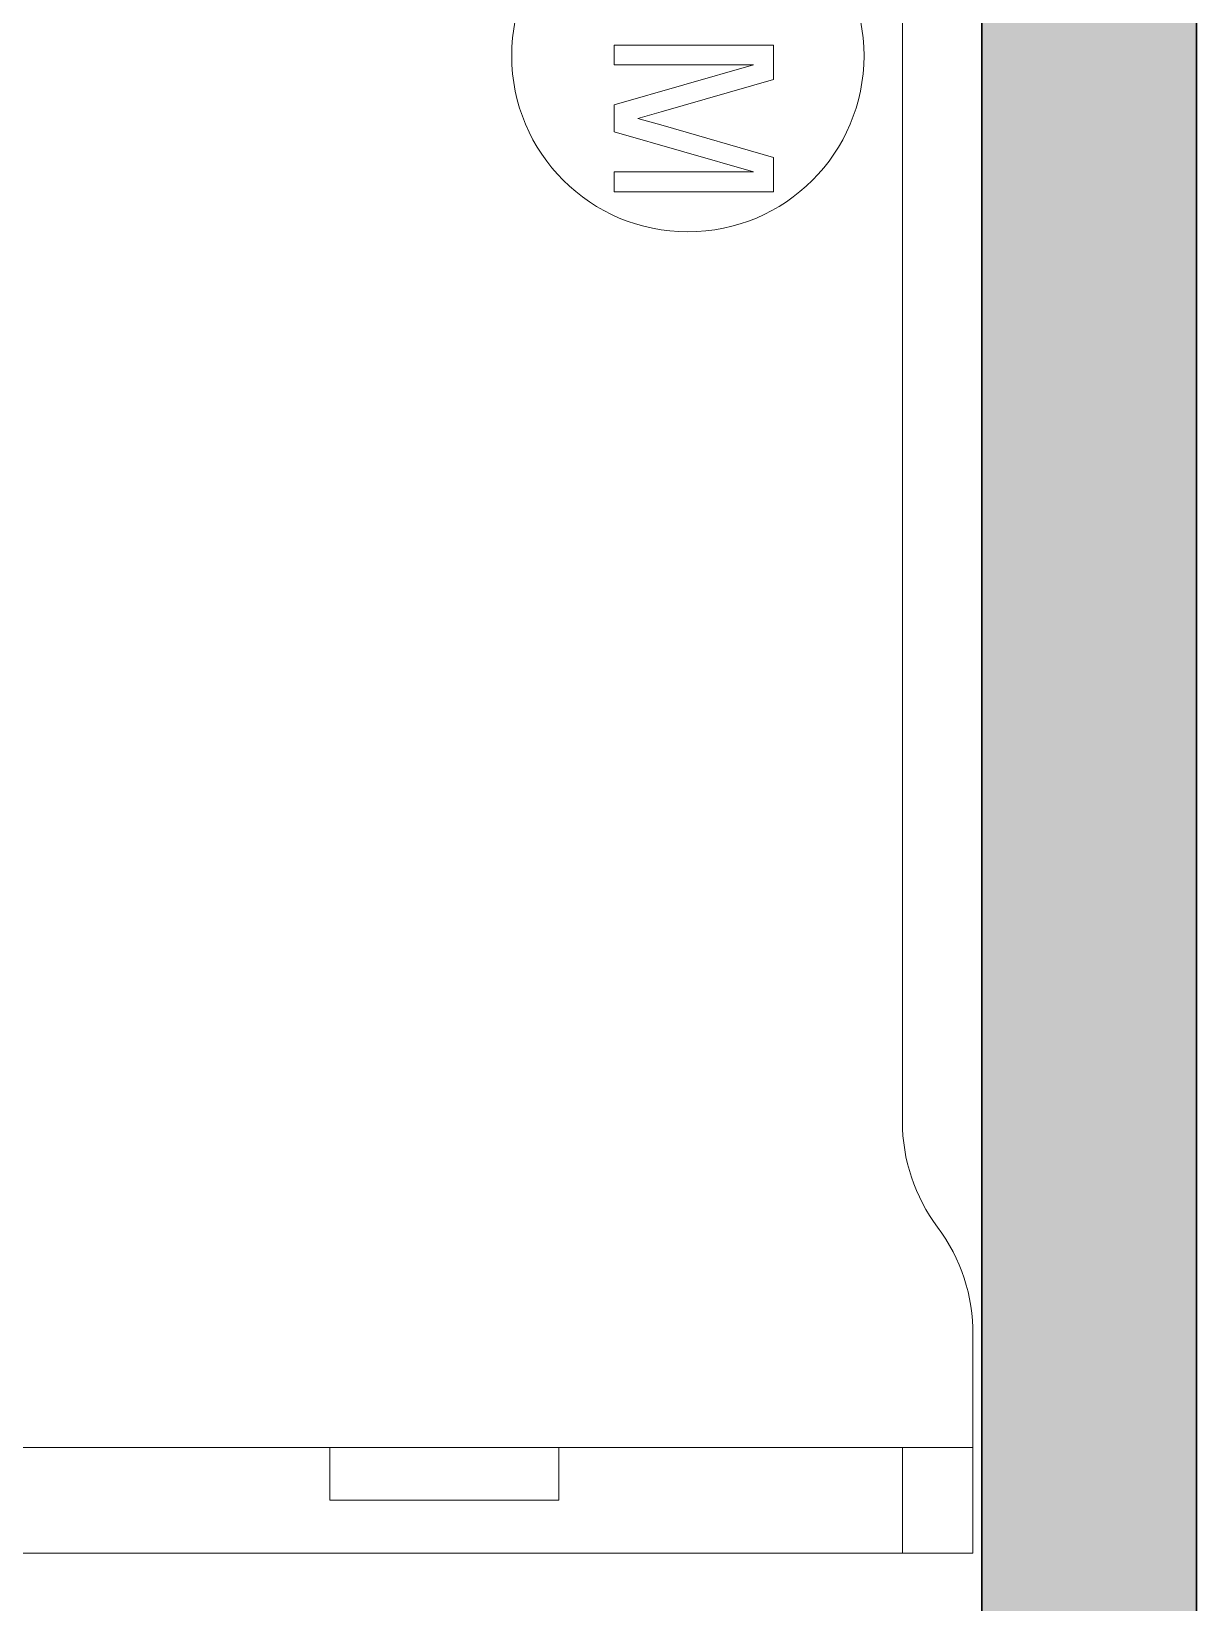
# Model space of a CAD drawing. Header units: millimetres. Extents: x 155927 to 326028, y -36033 to 97293.
# Drawn here: x 172278 to 172939, y 16415 to 17307 of the extents above; entities that cross this region are included whole.
import ezdxf

# ---------------------------------------------------------------- set-up
doc = ezdxf.new("R2010")
doc.units = ezdxf.units.MM
doc.header["$MEASUREMENT"] = 0
for name, color, linetype, lineweight in [('A-WALL', 7, 'CONTINUOUS', 9), ('A-WALL-PATT', 7, 'CONTINUOUS', 9), ('I-FURN', 8, 'CONTINUOUS', 9)]:
    doc.layers.add(name, color=color, linetype=linetype, lineweight=lineweight)

msp = doc.modelspace()

# ---------------------------------------------------------------- hatches: boundary and pattern name
at = {"layer": 'A-WALL-PATT'}
msp.add_hatch(color=256, dxfattribs=at).paths.add_polyline_path([(172939.19, 16107.61), (172939.19, 25907.61), (172817.19, 25907.61), (172817.19, 16107.61)], flags=0)

# ---------------------------------------------------------------- linework, layer by layer
at = {"layer": 'A-WALL', "lineweight": 30}
for p, q in [((172939.19, 16229.61), (172939.19, 25785.61)), ((172817.19, 20657.61), (172817.19, 16107.61))]:
    msp.add_line(p, q, dxfattribs=at)
at = {"layer": 'I-FURN'}
for p, q in [((172772.19, 16687.9), (172772.19, 17597.89)), ((172772.19, 17597.89), (172772.19, 16687.9)), ((172608.51, 17299.3), (172608.51, 17288)), ((172698.93, 17299.3), (172608.51, 17299.3)), ((172698.93, 17279.85), (172698.93, 17299.3)), ((172608.51, 17288), (172687.62, 17288)), ((172687.62, 17288), (172608.51, 17265.29)), ((172635.2, 17261.36), (172698.93, 17279.85)), ((172608.51, 17265.29), (172608.51, 17249.97)), ((172621.89, 17257.63), (172635.2, 17261.36)), ((172608.51, 17249.97), (172687.62, 17227.25)), ((172636.3, 17253.59), (172621.89, 17257.63)), ((172698.93, 17235.4), (172636.3, 17253.59)), ((172698.93, 17215.95), (172698.93, 17235.4)), ((172687.62, 17227.25), (172608.51, 17227.25)), ((172608.51, 17227.25), (172608.51, 17215.95)), ((172608.51, 17215.95), (172698.93, 17215.95)), ((172812.19, 16442.89), (172812.19, 16566.79)), ((172812.19, 16566.79), (172812.19, 16442.89)), ((172012.19, 16502.89), (172447.19, 16502.89)), ((172772.19, 16502.89), (172052.19, 16502.89)), ((172447.19, 16502.89), (172577.19, 16502.89)), ((172447.19, 16502.89), (172447.19, 16472.89)), ((172447.19, 16472.89), (172447.19, 16502.89)), ((172577.19, 16502.89), (172812.19, 16502.89)), ((172577.19, 16502.89), (172577.19, 16472.89)), ((172577.19, 16502.89), (172577.19, 16472.89)), ((172812.19, 16502.89), (172772.19, 16502.89)), ((172772.19, 16502.89), (172772.19, 16442.89)), ((172772.19, 16502.89), (172772.19, 16442.89)), ((172812.19, 16502.89), (172812.19, 16442.89)), ((172812.19, 16502.89), (172812.19, 16442.89)), ((172577.19, 16472.89), (172447.19, 16472.89)), ((172447.19, 16472.89), (172577.19, 16472.89)), ((172812.19, 16442.89), (172012.19, 16442.89)), ((172012.19, 16442.89), (172812.19, 16442.89)), ((172812.19, 16442.89), (172012.19, 16442.89)), ((172052.19, 16442.89), (172772.19, 16442.89)), ((172772.19, 16442.89), (172812.19, 16442.89))]:
    msp.add_line(p, q, dxfattribs=at)
for centre, radius, start, end in [((172650.39, 17293.23), 100, 90, 270), ((172650.39, 17293.23), 100, 270, 90), ((172872.19, 16687.9), 100, 180, 216.8699), ((172872.19, 16687.9), 100, 180, 216.8699), ((172712.17, 16567.88), 100.03, 359.37439, 36.8699), ((172712.17, 16567.88), 100.03, 359.37439, 36.8699)]:
    msp.add_arc(centre, radius, start, end, dxfattribs=at)

doc.saveas('drawing.dxf')
